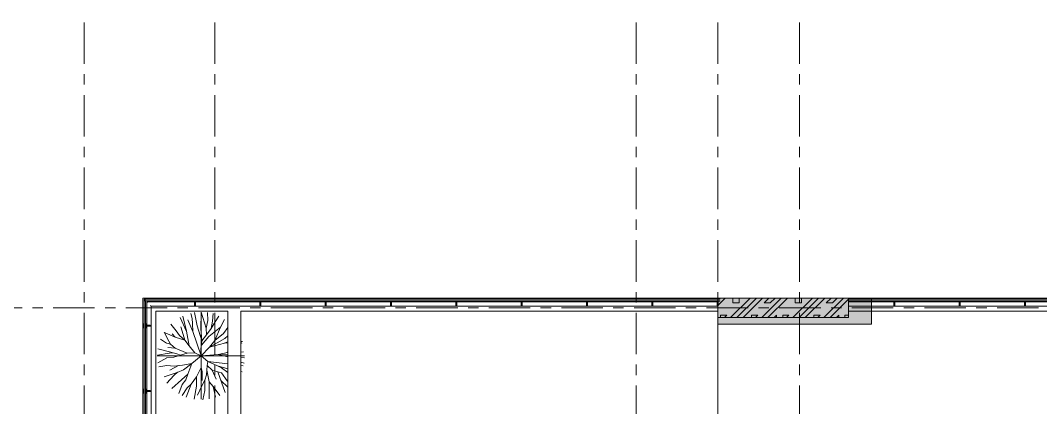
# Model space of a CAD drawing. Header units: millimetres. Extents: x -20144 to 117103, y -11426 to 48263.
# Drawn here: x 69525 to 85140, y 9922 to 15850 of the extents above; entities that cross this region are included whole.
import ezdxf

# ---------------------------------------------------------------- set-up
doc = ezdxf.new("R2010")
doc.units = ezdxf.units.MM
doc.linetypes.add('Grid Line', pattern=[22.225, 12.7, -3.175, 3.175, -3.175])
for name, color, linetype, lineweight in [('L-SITE', 91, 'Continuous', 5), ('NET CAT', 3, 'Continuous', 5), ('NET THAY 1', 41, 'Continuous', 5), ('NET THAY 2', 55, 'Continuous', 5), ('NET-THAY', 2, 'Continuous', 15), ('TRUC', 225, 'Continuous', 5)]:
    doc.layers.add(name, color=color, linetype=linetype, lineweight=lineweight)

# ---------------------------------------------------------------- blocks, each defined once
blk = doc.blocks.new('ALC1807-ASCENT PLAZA-KET CAU 1_rvt-1-MẶT BẰNG TẦNG 5 ĐẾN TẦNG 22')
at = {"layer": 'NET CAT'}
blk.add_hatch(color=7, dxfattribs=at).paths.add_polyline_path([(11551, 11200), (11551, 11600), (9201, 11600), (9201, 11200), (10751, 11200)], flags=0)
at = {"layer": 'NET CAT', "color": 90, "lineweight": 13}
for p, q in [((11551, 11600), (9201, 11600)), ((9201, 11600), (9201, 11200)), ((11551, 11200), (11551, 11600)), ((9201, 11200), (11551, 11200))]:
    blk.add_line(p, q, dxfattribs=at)
blk = doc.blocks.new('Railing - NBS_RailInfillPnl_Post-720245-MẶT BẰNG TẦNG 23')
at = {"layer": 'NET THAY 2'}
for p, q in [((-13, -5), (-13, 5)), ((13, 5), (-13, 5)), ((13, 5), (13, -5)), ((-13, -5), (13, -5))]:
    blk.add_line(p, q, dxfattribs=at)
blk = doc.blocks.new('Railing - NBS_RailInfillPnl_Post-721024-MẶT BẰNG TẦNG 23')
at = {"layer": 'NET THAY 2'}
for p, q in [((-13, -5), (-13, 5)), ((13, 5), (13, -5))]:
    blk.add_line(p, q, dxfattribs=at)
blk = doc.blocks.new('Railing - Railing-573255-MẶT BẰNG TẦNG 23')
at = {"layer": 'NET THAY 1'}
for p, q in [((401, 11600), (401, 0)), ((401, 11600), (9198, 11600)), ((9198, 11600), (9198, 11590)), ((461, 11540), (461, 11182)), ((461, 11540), (1192, 11540)), ((528, 127), (528, 11473)), ((528, 11473), (9198, 11473)), ((528, 11473), (528, 127)), ((528, 11473), (9198, 11473)), ((1205, 11540), (2192, 11540)), ((2205, 11540), (3192, 11540)), ((3205, 11540), (4192, 11540)), ((4205, 11540), (5192, 11540)), ((5205, 11540), (6192, 11540)), ((6205, 11540), (7192, 11540)), ((7205, 11540), (8192, 11540)), ((8205, 11540), (9192, 11540)), ((9198, 11504), (9198, 11494)), ((9198, 11482), (9198, 11473)), ((461, 11169), (461, 10182)), ((461, 10169), (461, 9182)), ((461, 9169), (461, 8182)), ((461, 8169), (461, 7182)), ((461, 7169), (461, 6182)), ((461, 6169), (461, 5182)), ((461, 5169), (461, 4182)), ((461, 4169), (461, 3182)), ((461, 3169), (461, 2182)), ((461, 2169), (461, 1182)), ((461, 1169), (461, 182)), ((461, 169), (461, 60)), ((1441, 60), (461, 60)), ((9198, 127), (528, 127)), ((9198, 127), (528, 127)), ((2441, 60), (1454, 60)), ((3441, 60), (2454, 60)), ((4441, 60), (3454, 60)), ((5441, 60), (4454, 60)), ((6441, 60), (5454, 60)), ((7441, 60), (6454, 60)), ((8441, 60), (7454, 60)), ((9198, 60), (8454, 60)), ((9198, 0), (401, 0))]:
    blk.add_line(p, q, dxfattribs=at)
for points, knots in [([(471, 11530), (470, 11531), (468, 11532), (467, 11534), (466, 11535), (465, 11535), (464, 11536), (464, 11537), (463, 11537), (462, 11538), (462, 11539), (461, 11539), (461, 11540), (461, 11540), (461, 11540)], [-1, -1, -1, -1, -0.833333, -0.75, -0.666667, -0.625, -0.583333, -0.5, -0.458333, -0.416667, -0.333333, -0.25, -0.166667, 0, 0, 0, 0]), ([(528, 11473), (528, 11473), (527, 11473), (527, 11474), (526, 11475), (525, 11475), (525, 11476), (524, 11477), (523, 11477), (522, 11478), (521, 11479), (520, 11480), (518, 11482), (517, 11484), (516, 11485)], [-1, -1, -1, -1, -0.833333, -0.75, -0.666667, -0.583333, -0.541667, -0.5, -0.416667, -0.375, -0.333333, -0.25, -0.166667, 0, 0, 0, 0]), ([(461, 60), (461, 60), (461, 60), (461, 61), (462, 61), (462, 62), (463, 62), (464, 63), (464, 64), (465, 65), (466, 66), (467, 66), (468, 68), (470, 69), (471, 70)], [0, 0, 0, 0, 0.166667, 0.25, 0.333333, 0.416667, 0.458333, 0.5, 0.583333, 0.666667, 0.708333, 0.75, 0.833333, 1, 1, 1, 1]), ([(516, 115), (517, 116), (518, 118), (520, 120), (521, 121), (522, 122), (523, 122), (524, 123), (525, 124), (525, 125), (526, 125), (527, 126), (527, 127), (528, 127), (528, 127)], [0, 0, 0, 0, 0.166667, 0.25, 0.333333, 0.375, 0.416667, 0.5, 0.541667, 0.583333, 0.666667, 0.75, 0.833333, 1, 1, 1, 1])]:
    blk.add_open_spline(points, degree=3, knots=knots, dxfattribs=at)
at = {"extrusion": (0, 0, -1), "zscale": -1}
for name, p, rotation in [('Railing - NBS_RailInfillPnl_Post-720245-MẶT BẰNG TẦNG 23', (-431, 11570), 90), ('Railing - NBS_RailInfillPnl_Post-721024-MẶT BẰNG TẦNG 23', (-2622, 11570), 90), ('Railing - NBS_RailInfillPnl_Post-721024-MẶT BẰNG TẦNG 23', (-4814, 11570), 90), ('Railing - NBS_RailInfillPnl_Post-721024-MẶT BẰNG TẦNG 23', (-7006, 11570), 90), ('Railing - NBS_RailInfillPnl_Post-721024-MẶT BẰNG TẦNG 23', (-2622, 30), 270), ('Railing - NBS_RailInfillPnl_Post-721024-MẶT BẰNG TẦNG 23', (-4814, 30), 270), ('Railing - NBS_RailInfillPnl_Post-721024-MẶT BẰNG TẦNG 23', (-7006, 30), 270)]:
    blk.add_blockref(name, p, dxfattribs=dict(at, rotation=rotation))
for name, p in [('Railing - NBS_RailInfillPnl_Post-721024-MẶT BẰNG TẦNG 23', (-431, 9647)), ('Railing - NBS_RailInfillPnl_Post-721024-MẶT BẰNG TẦNG 23', (-431, 7723)), ('Railing - NBS_RailInfillPnl_Post-721024-MẶT BẰNG TẦNG 23', (-431, 5800)), ('Railing - NBS_RailInfillPnl_Post-721024-MẶT BẰNG TẦNG 23', (-431, 3877)), ('Railing - NBS_RailInfillPnl_Post-721024-MẶT BẰNG TẦNG 23', (-431, 1953)), ('Railing - NBS_RailInfillPnl_Post-720245-MẶT BẰNG TẦNG 23', (-431, 30))]:
    blk.add_blockref(name, p, dxfattribs=at)
blk = doc.blocks.new('Top Rail Type - Top Rail_Internal_-573260-MẶT BẰNG TẦNG 23')
at = {"layer": 'NET THAY 1'}
for p, q in [((420, 11581), (420, 11204)), ((426, 11581), (420, 11581)), ((1169, 11581), (436, 11581)), ((441, 11201), (441, 11559)), ((441, 11559), (1172, 11559)), ((1224, 11559), (2172, 11559)), ((2169, 11581), (1227, 11581)), ((2224, 11559), (3172, 11559)), ((3169, 11581), (2227, 11581)), ((3224, 11559), (4172, 11559)), ((4169, 11581), (3227, 11581)), ((4224, 11559), (5172, 11559)), ((5169, 11581), (4227, 11581)), ((5224, 11559), (6172, 11559)), ((6169, 11581), (5227, 11581)), ((6224, 11559), (7172, 11559)), ((7169, 11581), (6227, 11581)), ((7224, 11559), (8172, 11559)), ((8169, 11581), (7227, 11581)), ((8224, 11559), (9172, 11559)), ((9169, 11581), (8227, 11581)), ((9198, 11559), (9198, 11581)), ((420, 11146), (420, 10204)), ((441, 10201), (441, 11149)), ((441, 9201), (441, 10149)), ((420, 10146), (420, 9204)), ((420, 9146), (420, 8204)), ((441, 8201), (441, 9149)), ((420, 8146), (420, 7204)), ((441, 7201), (441, 8149)), ((420, 7146), (420, 6204)), ((441, 6201), (441, 7149)), ((420, 6146), (420, 5204)), ((441, 5201), (441, 6149)), ((420, 5146), (420, 4204)), ((441, 4201), (441, 5149)), ((420, 4146), (420, 3204)), ((441, 3201), (441, 4149)), ((420, 3146), (420, 2204)), ((441, 2201), (441, 3149)), ((420, 2146), (420, 1204)), ((441, 1201), (441, 2149)), ((420, 1146), (420, 204)), ((441, 201), (441, 1149)), ((420, 146), (420, 35)), ((420, 25), (420, 19)), ((420, 19), (1419, 19)), ((441, 41), (441, 149)), ((1422, 41), (441, 41)), ((2422, 41), (1474, 41)), ((1477, 19), (2419, 19)), ((3422, 41), (2474, 41)), ((2477, 19), (3419, 19)), ((4422, 41), (3474, 41)), ((3477, 19), (4419, 19)), ((5422, 41), (4474, 41)), ((4477, 19), (5419, 19)), ((6422, 41), (5474, 41)), ((5477, 19), (6419, 19)), ((7422, 41), (6474, 41)), ((6477, 19), (7419, 19)), ((8422, 41), (7474, 41)), ((7477, 19), (8419, 19)), ((9198, 41), (8474, 41)), ((8477, 19), (9198, 19)), ((9198, 19), (9198, 41))]:
    blk.add_line(p, q, dxfattribs=at)
blk = doc.blocks.new('ALB-RAILING 32 - ALB-BALUSTER-V88-MẶT BẰNG TẦNG 23')
at = {"layer": 'NET THAY 1'}
for p, q in [((-30, 101), (-30, 92)), ((-30, 101), (30, 101)), ((-29, 101), (-30, 101)), ((-30, 92), (-29, 92)), ((30, 92), (-30, 92)), ((-30, 70), (-30, 63)), ((-30, 70), (30, 70)), ((-29, 70), (-30, 70)), ((-30, 63), (-26, 63)), ((30, 63), (-30, 63)), ((-7, 63), (-7, 15)), ((7, 15), (7, 63)), ((30, 101), (29, 101)), ((29, 92), (30, 92)), ((30, 70), (29, 70)), ((29, 63), (30, 63)), ((30, 92), (30, 101)), ((30, 63), (30, 70))]:
    blk.add_line(p, q, dxfattribs=at)
at = {"layer": 'NET THAY 1', "flags": 128}
for points in [[(-7, 1), (-7, 2), (-7, 2), (-7, 2), (-7, 3), (-7, 3), (-7, 3), (-7, 4), (-7, 4), (-7, 5), (-7, 5), (-7, 5), (-7, 6), (-7, 6), (-7, 7), (-7, 7), (-7, 8), (-7, 8), (-7, 9), (-7, 10), (-7, 10), (-7, 11), (-7, 11), (-7, 12), (-7, 12), (-7, 13), (-7, 14), (-7, 14), (-7, 15), (-7, 15)], [(7, 15), (7, 14), (7, 14), (7, 13), (7, 13), (7, 12), (7, 11), (7, 11), (7, 10), (7, 10), (7, 9), (7, 9), (7, 8), (7, 8), (7, 7), (7, 7), (7, 6), (7, 6), (7, 5), (7, 5), (7, 4), (7, 4), (7, 3), (7, 3), (7, 3)], [(7, 0), (7, 0), (7, -1), (7, -1), (7, -1), (7, -1), (7, -2)], [(-3, -6), (-3, -6), (-3, -6), (-4, -6), (-4, -6), (-4, -6), (-4, -5), (-5, -5), (-5, -5), (-5, -5), (-5, -5), (-5, -4), (-6, -4), (-6, -4), (-6, -4), (-6, -4), (-6, -3), (-6, -3), (-6, -3), (-7, -3), (-7, -2), (-7, -2), (-7, -2), (-7, -1), (-7, -1)], [(0, -7), (0, -7), (-1, -7), (-1, -7), (-1, -7), (-1, -7), (-2, -7)], [(7, -2), (6, -3), (6, -3), (6, -3), (6, -3), (6, -4), (6, -4), (6, -4), (5, -4), (5, -5), (5, -5), (5, -5), (5, -5), (4, -5), (4, -6), (4, -6), (4, -6), (4, -6), (3, -6), (3, -6), (3, -6), (3, -7), (2, -7), (2, -7), (2, -7), (1, -7), (1, -7), (1, -7), (1, -7), (0, -7), (0, -7), (0, -7)]]:
    blk.add_lwpolyline(points, dxfattribs=at)
at = {"layer": 'NET THAY 1'}
for start, end in [(90, 270), (270, 90)]:
    blk.add_arc((0, 0), 7, start, end, dxfattribs=at)
blk = doc.blocks.new('ALB-RAILING 32 - ALB-BALUSTER-V86-MẶT BẰNG TẦNG 23')
at = {"layer": 'NET THAY 1'}
for p, q in [((-30, 101), (-30, 92)), ((-30, 101), (30, 101)), ((-29, 101), (-30, 101)), ((-30, 92), (-29, 92)), ((30, 92), (-30, 92)), ((-30, 70), (-30, 63)), ((-30, 70), (30, 70)), ((-29, 70), (-30, 70)), ((-30, 63), (-26, 63)), ((30, 63), (-30, 63)), ((-7, 63), (-7, 15)), ((7, 15), (7, 63)), ((26, 63), (30, 63)), ((30, 101), (29, 101)), ((29, 92), (30, 92)), ((30, 70), (29, 70)), ((30, 92), (30, 101)), ((30, 63), (30, 70))]:
    blk.add_line(p, q, dxfattribs=at)
at = {"layer": 'NET THAY 1', "flags": 128}
for points in [[(-7, 1), (-7, 2), (-7, 2), (-7, 2), (-7, 3), (-7, 3), (-7, 3), (-7, 4), (-7, 4), (-7, 5), (-7, 5), (-7, 5), (-7, 6), (-7, 6), (-7, 7), (-7, 7), (-7, 8), (-7, 8), (-7, 9), (-7, 10), (-7, 10), (-7, 11), (-7, 11), (-7, 12), (-7, 12), (-7, 13), (-7, 14), (-7, 14), (-7, 15), (-7, 15)], [(7, 15), (7, 14), (7, 14), (7, 13), (7, 13), (7, 12), (7, 11), (7, 11), (7, 10), (7, 10), (7, 9), (7, 9), (7, 8), (7, 8), (7, 7), (7, 7), (7, 6), (7, 6), (7, 5), (7, 5), (7, 4), (7, 4), (7, 3), (7, 3), (7, 3)], [(7, 0), (7, 0), (7, -1), (7, -1), (7, -1), (7, -1), (7, -2)], [(-3, -6), (-3, -6), (-3, -6), (-4, -6), (-4, -6), (-4, -6), (-4, -5), (-5, -5), (-5, -5), (-5, -5), (-5, -5), (-5, -4), (-6, -4), (-6, -4), (-6, -4), (-6, -4), (-6, -3), (-6, -3), (-6, -3), (-7, -3), (-7, -2), (-7, -2), (-7, -2), (-7, -1), (-7, -1)], [(0, -7), (0, -7), (-1, -7), (-1, -7), (-1, -7), (-1, -7), (-2, -7)], [(7, -2), (6, -3), (6, -3), (6, -3), (6, -3), (6, -4), (6, -4), (6, -4), (5, -4), (5, -5), (5, -5), (5, -5), (5, -5), (4, -5), (4, -6), (4, -6), (4, -6), (4, -6), (3, -6), (3, -6), (3, -6), (3, -7), (2, -7), (2, -7), (2, -7), (1, -7), (1, -7), (1, -7), (1, -7), (0, -7), (0, -7), (0, -7)]]:
    blk.add_lwpolyline(points, dxfattribs=at)
at = {"layer": 'NET THAY 1'}
for start, end in [(90, 270), (270, 90)]:
    blk.add_arc((0, 0), 7, start, end, dxfattribs=at)
blk = doc.blocks.new('Railing - Railing-575628-MẶT BẰNG TẦNG 23')
at = {"layer": 'NET THAY 1'}
for p, q in [((18900, 11600), (11201, 11600)), ((18900, 11600), (18900, 11590)), ((11894, 11540), (11201, 11540)), ((11201, 11473), (18900, 11473)), ((18900, 11473), (11201, 11473)), ((12894, 11540), (11907, 11540)), ((13894, 11540), (12907, 11540)), ((14894, 11540), (13907, 11540)), ((15894, 11540), (14907, 11540)), ((16894, 11540), (15907, 11540)), ((17894, 11540), (16907, 11540)), ((18894, 11540), (17907, 11540)), ((18900, 11504), (18900, 11494)), ((18900, 11482), (18900, 11473))]:
    blk.add_line(p, q, dxfattribs=at)
at = {"extrusion": (0, 0, -1), "zscale": -1, "rotation": 90.00000000000236}
for p in [(-13125, 11570), (-15050, 11570), (-16975, 11570)]:
    blk.add_blockref('Railing - NBS_RailInfillPnl_Post-721024-MẶT BẰNG TẦNG 23', p, dxfattribs=at)
blk = doc.blocks.new('Top Rail Type - Top Rail_Internal_-575632-MẶT BẰNG TẦNG 23')
at = {"layer": 'NET THAY 1'}
for p, q in [((11871, 11581), (11200, 11581)), ((11200, 11581), (11200, 11559)), ((11200, 11559), (11874, 11559)), ((11926, 11559), (12874, 11559)), ((12871, 11581), (11929, 11581)), ((12926, 11559), (13874, 11559)), ((13871, 11581), (12929, 11581)), ((13926, 11559), (14874, 11559)), ((14871, 11581), (13929, 11581)), ((14926, 11559), (15874, 11559)), ((15871, 11581), (14929, 11581)), ((15926, 11559), (16874, 11559)), ((16871, 11581), (15929, 11581)), ((16926, 11559), (17874, 11559)), ((17871, 11581), (16929, 11581)), ((17926, 11559), (18874, 11559)), ((18871, 11581), (17929, 11581)), ((18900, 11559), (18900, 11581))]:
    blk.add_line(p, q, dxfattribs=at)
blk = doc.blocks.new('CAY XANH 1 - new block_dwg_110_植栽_中_高木 - 落葉1_φ4000_H5500-1445069-IDEA-4th Storey - Detail-V186-MẶT BẰNG TẦNG 23')
at = {"layer": 'L-SITE'}
for p, q in [((-667, 1111), (-958, 1760)), ((879, 1317), (625, 696)), ((-1850, 759), (-1578, 578)), ((-1570, 578), (-1398, 529)), ((1219, 646), (1057, 580)), ((1815, 654), (1887, 662)), ((1855, 599), (1815, 573)), ((-2000, 33), (-1462, 119)), ((-1453, 121), (-1278, 144)), ((1219, 179), (1188, 159)), ((1939, 182), (1815, 178)), ((-1975, -315), (-1571, -88)), ((-1423, -653), (-1041, -445)), ((1219, -368), (303, -262)), ((1984, -88), (1815, -76)), ((1815, -280), (1971, -338)), ((1923, -449), (1815, -437)), ((1097, -1672), (762, -724)), ((1865, -721), (1815, -712)), ((-1024, -1718), (-864, -1308)), ((1219, -1427), (902, -1122)), ((855, -1808), (552, -1405))]:
    blk.add_line(p, q, dxfattribs=at)
at = {"layer": 'L-SITE', "flags": 128}
for points in [[(-472, 1941), (-408, 1715), (-389, 1474), (-379, 1110)], [(-306, 1976), (-181, 1368), (30, 691), (242, 956)], [(-5, 2000), (224, 1272), (298, 1613), (285, 1980)], [(541, 1934), (518, 1586), (459, 1252), (641, 1557), (813, 1820)], [(-838, 1808), (-670, 1129), (-546, 458), (-743, 713), (-989, 932), (-1147, 1149), (-1389, 1451)], [(-615, 1645), (-379, 1110), (0, 0), (-295, 133)], [(1219, 163), (1206, 162), (773, 64), (0, 0), (-10, 303), (30, 691), (-10, 1257), (-10, 1592)], [(10, 497), (348, 890), (879, 1317), (1065, 1665)], [(-1522, 376), (-1182, 348), (-1399, 530), (-1482, 672), (-1685, 1077)], [(-1640, 1059), (-1182, 862), (-1319, 1008)], [(-934, 1324), (-819, 978), (-743, 713), (-1182, 862)], [(1219, 1291), (1021, 1024), (625, 696), (384, 396), (0, 0), (305, -251), (268, -432)], [(459, 1252), (242, 956), (224, 1272)], [(1219, 910), (1074, 790), (384, 396), (1064, 582), (1219, 595)], [(-1974, 319), (-1451, 187), (-1104, 101), (-945, 37)], [(-1683, -957), (-1092, -755), (-807, -637), (-423, -352), (0, 0), (-5, -527)], [(-1182, 348), (-645, 125), (-1245, -52), (-1564, -80)], [(-546, 458), (-295, 133), (-645, 125)], [(1219, 72), (773, 64), (1219, -44)], [(-1938, -494), (-1560, -440), (-1235, -475), (-846, -416), (-423, -352), (-610, -834), (-905, -1095), (-1342, -1483)], [(508, -651), (268, -432), (248, -870), (165, -1101)], [(1219, -584), (743, -453), (305, -251)], [(1219, -765), (935, -541), (743, -453)], [(-1567, -1243), (-1244, -895), (-1077, -745)], [(-867, -1310), (-703, -1095), (-608, -832)], [(-217, -960), (-5, -527), (44, -720), (39, -1126)], [(258, -651), (365, -1191), (365, -1967)], [(1219, -1163), (1191, -1135), (931, -773), (508, -651), (685, -1070)], [(-682, -1880), (-458, -1297), (-645, -1459), (-866, -1803)], [(-321, -1974), (-207, -1385), (-217, -960), (-458, -1297)], [(76, -1999), (175, -1573), (165, -1101), (52, -1342), (-170, -1795)], [(659, -1888), (552, -1405), (365, -1191)]]:
    blk.add_lwpolyline(points, dxfattribs=at)
blk = doc.blocks.new('CAY XANH 1 - new block_dwg-V187-MẶT BẰNG TẦNG 23')
at = {"xscale": 0.5, "yscale": 0.5, "zscale": 0.5}
blk.add_blockref('CAY XANH 1 - new block_dwg_110_植栽_中_高木 - 落葉1_φ4000_H5500-1445069-IDEA-4th Storey - Detail-V186-MẶT BẰNG TẦNG 23', (-494874, 495980), dxfattribs=at)
blk = doc.blocks.new('CAY XANH 1 - CAY XANH_dwg-714093-MẶT BẰNG TẦNG 23')
at = {"layer": 'L-SITE'}
for p, q in [((28746.5, 0), (28733, 0)), ((28788.3, 0), (28770.7, 0)), ((28931.4, 0), (28921.9, 0)), ((29155.3, 0), (29164.1, 0))]:
    blk.add_line(p, q, dxfattribs=at)
at = {"layer": 'L-SITE', "flags": 128}
for points in [[(28694.1, 0), (28684.6, 0), (28661.3, 0), (28659.4, 0), (28644, 0), (28634.5, 0), (28611.2, 0), (28603.7, 0), (28594.2, 0), (28603.7, 0), (28609.6, 0), (28592.2, 0), (28570.9, 0), (28578.4, 0), (28603.7, 0), (28662, 0), (28642.6, 0), (28600.1, 0), (28579.1, 0), (28609.9, 0), (28604, 0), (28575.2, 0), (28563.7, 0), (28584.7, 0), (28609.9, 0), (28613.8, 0), (28600.1, 0), (28611.8, 0), (28638.7, 0), (28677.6, 0), (28708.4, 0), (28713.9, 0), (28725.7, 0), (28715.9, 0), (28712.3, 0), (28702.5, 0), (28691, 0), (28706.4, 0), (28731.3, 0), (28735.2, 0), (28750.6, 0), (28756.5, 0), (28781.4, 0), (28806.3, 0), (28821.7, 0), (28833.5, 0), (28837.1, 0), (28862.3, 0), (28883.3, 0), (28898.7, 0), (28916, 0), (28931.4, 0)], [(28647.5, 0), (28660.7, 0), (28678.3, 0), (28673.9, 0), (28669.5, 0), (28647.5, 0)], [(29039.2, 0), (29014.3, 0), (28989.4, 0), (28974, 0), (28975.7, 0), (28958.6, 0), (28943.2, 0), (28925.9, 0), (28918, 0), (28931.4, 0), (28920, 0), (28895.1, 0), (28877.7, 0), (28821.5, 0), (28814, 0), (28794.6, 0), (28769.7, 0), (28707.5, 0), (28715.4, 0), (28722.9, 0), (28717.3, 0), (28707.5, 0), (28702, 0), (28694.1, 0)], [(28752.4, 0), (28737, 0), (28715.7, 0)], [(28715.7, 0), (28725.2, 0), (28721.6, 0), (28735, 0), (28740.6, 0), (28746.5, 0), (28765.8, 0), (28752.4, 0)], [(28733, 0), (28738.9, 0), (28756, 0), (28765.8, 0), (28771.4, 0), (28775.3, 0), (28781.2, 0), (28788.7, 0), (28792.7, 0), (28732.7, 0)], [(28732.7, 0), (28740.3, 0), (28815.9, 0), (28825.4, 0), (28881.6, 0), (28895.1, 0), (28898.7, 0), (28889.2, 0), (28895.1, 0), (28904.6, 0), (28921.9, 0), (28927.8, 0)], [(28763.8, 0), (28748.4, 0), (28746.5, 0)], [(28785.1, 0), (28788.7, 0), (28790.7, 0), (28785.1, 0), (28763.8, 0)], [(28770.7, 0), (28768.5, 0), (28779.5, 0), (28788.3, 0)], [(28817.6, 0), (28796.6, 0), (28785.1, 0)], [(28921.9, 0), (28908.5, 0), (28910.5, 0), (28893.1, 0), (28898.7, 0), (28893.1, 0), (28867.9, 0), (28812, 0)], [(28812, 0), (28823.5, 0), (28817.6, 0)], [(28927.8, 0), (28939.3, 0), (28941.3, 0), (28946.8, 0), (28956.7, 0), (28933.4, 0), (28921.9, 0), (28931.4, 0), (28946.8, 0), (28962.2, 0), (28970.1, 0), (28981.6, 0), (28995, 0)], [(29091.3, 0), (29110.6, 0), (29116.2, 0), (29106.7, 0), (29089.3, 0), (29081.8, 0), (29072, 0), (29058.5, 0), (29037.2, 0), (29033.6, 0), (29018.2, 0), (29008.4, 0), (29002.8, 0), (28997, 0), (28983.5, 0), (28966.2, 0), (28958.6, 0), (28956.7, 0), (28939.3, 0), (28921.9, 0)], [(28921.9, 0), (28931.4, 0), (28933.4, 0), (28943.2, 0), (28956.7, 0), (28954.7, 0), (28958.6, 0), (28975.7, 0), (28981.6, 0), (28987.5, 0), (29004.8, 0), (29037.2, 0), (29047.1, 0), (29053, 0), (29041.2, 0), (29043.1, 0), (29051, 0), (29068.4, 0)], [(28995, 0), (29010.4, 0), (29025.8, 0), (29020.2, 0), (29006.5, 0)], [(29006.5, 0), (29025.8, 0), (29029.7, 0), (29018.2, 0), (29025.8, 0), (29045.1, 0), (29053, 0), (29062.5, 0), (29070, 0), (29083.8, 0), (29108.7, 0), (29114.5, 0)], [(29312.7, 0), (29293.4, 0), (29302.9, 0), (29316.3, 0), (29320.3, 0), (29302.9, 0), (29285.5, 0), (29262.6, 0), (29270.1, 0), (29304.9, 0), (29312.7, 0), (29304.9, 0), (29297.3, 0), (29281.9, 0), (29327.3, 0), (29348.6, 0), (29330.1, 0), (29343.5, 0), (29390.9, 0), (29381.4, 0), (29362, 0), (29366, 0), (29373.5, 0), (29352.5, 0), (29344.7, 0), (29331.2, 0), (29311.9, 0), (29298.5, 0), (29229.9, 0), (29212.5, 0), (29205, 0), (29176.1, 0), (29168.3, 0), (29150.9, 0), (29145.3, 0), (29160.7, 0), (29174.2, 0), (29170.2, 0), (29152.9, 0), (29145.3, 0), (29102.8, 0), (29106.7, 0), (29070, 0), (29043.1, 0), (29037.2, 0)], [(29037.2, 0), (29058.5, 0), (29072, 0), (29087.4, 0), (29099.2, 0), (29089.3, 0), (29075.9, 0), (29068.4, 0), (29104.7, 0), (29116.2, 0)], [(29116.2, 0), (29091.3, 0), (29083.8, 0), (29070, 0), (29049, 0), (29039.2, 0)], [(29068.4, 0), (29056.6, 0), (29060.5, 0), (29112.3, 0), (29147, 0), (29158.4, 0), (29135.5, 0), (29131.6, 0), (29147, 0), (29162.4, 0), (29169.9, 0), (29187.3, 0), (29195.1, 0), (29222, 0), (29233.5, 0), (29256.7, 0), (29210.9, 0), (29220.4, 0), (29208.6, 0), (29224, 0), (29237.7, 0), (29247.2, 0), (29260.6, 0), (29268.5, 0), (29283.9, 0), (29299.3, 0), (29312.7, 0)], [(29114.5, 0), (29100.8, 0), (29091.3, 0)], [(29160.7, 0), (29147, 0), (29133.5, 0), (29139.4, 0), (29162.4, 0), (29170.2, 0), (29154.8, 0)], [(29164.1, 0), (29172.9, 0), (29179.5, 0), (29192.7, 0), (29186.1, 0), (29150.9, 0), (29144.3, 0), (29137.8, 0), (29144.3, 0), (29155.3, 0)], [(29154.8, 0), (29162.4, 0), (29181.7, 0), (29191.5, 0), (29185.6, 0), (29212.5, 0), (29224, 0), (29205, 0), (29199.1, 0), (29177.8, 0), (29179.7, 0)], [(29179.7, 0), (29174.2, 0), (29160.7, 0)], [(29221.3, 0), (29199.3, 0), (29186.1, 0), (29199.3, 0)], [(29199.3, 0), (29210.3, 0), (29230.1, 0), (29241.1, 0), (29283.4, 0), (29301, 0), (29296.6, 0), (29238.9, 0), (29241.1, 0), (29225.7, 0), (29221.3, 0)]]:
    blk.add_lwpolyline(points, dxfattribs=at)
for points in [[(28645.7, 0), (28641.3, 0), (28706.9, 0), (28676.5, 0), (28672.1, 0), (28685.3, 0), (28676.5, 0)], [(28690.8, 0), (28669.5, 0), (28662, 0), (28675.4, 0), (28681, 0), (28698.3, 0), (28700.3, 0)], [(28737.7, 0), (28750.9, 0), (28759.7, 0), (28755.3, 0), (28737.7, 0), (28711.3, 0), (28700.3, 0), (28698.1, 0), (28715.7, 0), (28717.9, 0), (28722.3, 0), (28739.9, 0)], [(28785.9, 0), (28783.7, 0), (28768.3, 0), (28757.3, 0), (28752.9, 0), (28748.5, 0), (28768.3, 0), (28777.1, 0)], [(28904.6, 0), (28915.6, 0), (28871.6, 0), (28805.9, 0), (28810.3, 0), (28803.7, 0), (28873.8, 0), (28882.6, 0)], [(28871.6, 0), (28858.4, 0), (28851.8, 0), (28862.8, 0)], [(28898, 0), (28909, 0), (28928.8, 0), (28931, 0), (28935.4, 0), (28942, 0), (28931, 0), (28909, 0), (28880.4, 0)], [(28926.6, 0), (28942, 0), (28957.4, 0), (28950.8, 0), (28975, 0), (28957.4, 0), (28948.6, 0), (28915.6, 0)], [(28970.6, 0), (28975, 0), (28957.4, 0), (28942, 0), (28955.2, 0), (28950.8, 0)], [(29036.6, 0), (29043.2, 0), (29045.4, 0), (29025.6, 0), (29023.4, 0)], [(29118, 0), (29115.8, 0), (29135.6, 0), (29140, 0), (29129, 0)], [(29157.5, 0), (29161.9, 0), (29190.5, 0), (29194.9, 0), (29192.7, 0), (29205.9, 0), (29225.7, 0), (29219.1, 0), (29205.9, 0), (29203.7, 0), (29192.7, 0), (29164.1, 0)], [(29287, 0), (29239.4, 0), (29231.8, 0), (29294.6, 0), (29300.5, 0), (29319.8, 0), (29304.4, 0)]]:
    blk.add_lwpolyline(points, close=True, dxfattribs=at)
blk = doc.blocks.new('CAY XANH 1 - CAY XANH_dwg-714092-MẶT BẰNG TẦNG 23')
at = {"layer": 'L-SITE'}
for p, q in [((0, -28746.5), (0, -28733)), ((0, -28788.3), (0, -28770.7)), ((0, -28931.4), (0, -28921.9)), ((0, -29155.3), (0, -29164.1))]:
    blk.add_line(p, q, dxfattribs=at)
at = {"layer": 'L-SITE', "flags": 128}
for points in [[(0, -28694.1), (0, -28684.6), (0, -28661.3), (0, -28659.4), (0, -28644), (0, -28634.5), (0, -28611.2), (0, -28603.7), (0, -28594.2), (0, -28603.7), (0, -28609.6), (0, -28592.2), (0, -28570.9), (0, -28578.4), (0, -28603.7), (0, -28662), (0, -28642.6), (0, -28600.1), (0, -28579.1), (0, -28609.9), (0, -28604), (0, -28575.2), (0, -28563.7), (0, -28584.7), (0, -28609.9), (0, -28613.8), (0, -28600.1), (0, -28611.8), (0, -28638.7), (0, -28677.6), (0, -28708.4), (0, -28713.9), (0, -28725.7), (0, -28715.9), (0, -28712.3), (0, -28702.5), (0, -28691), (0, -28706.4), (0, -28731.3), (0, -28735.2), (0, -28750.6), (0, -28756.5), (0, -28781.4), (0, -28806.3), (0, -28821.7), (0, -28833.5), (0, -28837.1), (0, -28862.3), (0, -28883.3), (0, -28898.7), (0, -28916), (0, -28931.4)], [(0, -28647.5), (0, -28660.7), (0, -28678.3), (0, -28673.9), (0, -28669.5), (0, -28647.5)], [(0, -29039.2), (0, -29014.3), (0, -28989.4), (0, -28974), (0, -28975.7), (0, -28958.6), (0, -28943.2), (0, -28925.9), (0, -28918), (0, -28931.4), (0, -28920), (0, -28895.1), (0, -28877.7), (0, -28821.5), (0, -28814), (0, -28794.6), (0, -28769.7), (0, -28707.5), (0, -28715.4), (0, -28722.9), (0, -28717.3), (0, -28707.5), (0, -28702), (0, -28694.1)], [(0, -28752.4), (0, -28737), (0, -28715.7)], [(0, -28715.7), (0, -28725.2), (0, -28721.6), (0, -28735), (0, -28740.6), (0, -28746.5), (0, -28765.8), (0, -28752.4)], [(0, -28733), (0, -28738.9), (0, -28756), (0, -28765.8), (0, -28771.4), (0, -28775.3), (0, -28781.2), (0, -28788.7), (0, -28792.7), (0, -28732.7)], [(0, -28732.7), (0, -28740.3), (0, -28815.9), (0, -28825.4), (0, -28881.6), (0, -28895.1), (0, -28898.7), (0, -28889.2), (0, -28895.1), (0, -28904.6), (0, -28921.9), (0, -28927.8)], [(0, -28763.8), (0, -28748.4), (0, -28746.5)], [(0, -28785.1), (0, -28788.7), (0, -28790.7), (0, -28785.1), (0, -28763.8)], [(0, -28770.7), (0, -28768.5), (0, -28779.5), (0, -28788.3)], [(0, -28817.6), (0, -28796.6), (0, -28785.1)], [(0, -28921.9), (0, -28908.5), (0, -28910.5), (0, -28893.1), (0, -28898.7), (0, -28893.1), (0, -28867.9), (0, -28812)], [(0, -28812), (0, -28823.5), (0, -28817.6)], [(0, -28927.8), (0, -28939.3), (0, -28941.3), (0, -28946.8), (0, -28956.7), (0, -28933.4), (0, -28921.9), (0, -28931.4), (0, -28946.8), (0, -28962.2), (0, -28970.1), (0, -28981.6), (0, -28995)], [(0, -29091.3), (0, -29110.6), (0, -29116.2), (0, -29106.7), (0, -29089.3), (0, -29081.8), (0, -29072), (0, -29058.5), (0, -29037.2), (0, -29033.6), (0, -29018.2), (0, -29008.4), (0, -29002.8), (0, -28997), (0, -28983.5), (0, -28966.2), (0, -28958.6), (0, -28956.7), (0, -28939.3), (0, -28921.9)], [(0, -28921.9), (0, -28931.4), (0, -28933.4), (0, -28943.2), (0, -28956.7), (0, -28954.7), (0, -28958.6), (0, -28975.7), (0, -28981.6), (0, -28987.5), (0, -29004.8), (0, -29037.2), (0, -29047.1), (0, -29053), (0, -29041.2), (0, -29043.1), (0, -29051), (0, -29068.4)], [(0, -28995), (0, -29010.4), (0, -29025.8), (0, -29020.2), (0, -29006.5)], [(0, -29006.5), (0, -29025.8), (0, -29029.7), (0, -29018.2), (0, -29025.8), (0, -29045.1), (0, -29053), (0, -29062.5), (0, -29070), (0, -29083.8), (0, -29108.7), (0, -29114.5)], [(0, -29312.7), (0, -29293.4), (0, -29302.9), (0, -29316.3), (0, -29320.3), (0, -29302.9), (0, -29285.5), (0, -29262.6), (0, -29270.1), (0, -29304.9), (0, -29312.7), (0, -29304.9), (0, -29297.3), (0, -29281.9), (0, -29327.3), (0, -29348.6), (0, -29330.1), (0, -29343.5), (0, -29390.9), (0, -29381.4), (0, -29362), (0, -29366), (0, -29373.5), (0, -29352.5), (0, -29344.7), (0, -29331.2), (0, -29311.9), (0, -29298.5), (0, -29229.9), (0, -29212.5), (0, -29205), (0, -29176.1), (0, -29168.3), (0, -29150.9), (0, -29145.3), (0, -29160.7), (0, -29174.2), (0, -29170.2), (0, -29152.9), (0, -29145.3), (0, -29102.8), (0, -29106.7), (0, -29070), (0, -29043.1), (0, -29037.2)], [(0, -29037.2), (0, -29058.5), (0, -29072), (0, -29087.4), (0, -29099.2), (0, -29089.3), (0, -29075.9), (0, -29068.4), (0, -29104.7), (0, -29116.2)], [(0, -29116.2), (0, -29091.3), (0, -29083.8), (0, -29070), (0, -29049), (0, -29039.2)], [(0, -29068.4), (0, -29056.6), (0, -29060.5), (0, -29112.3), (0, -29147), (0, -29158.4), (0, -29135.5), (0, -29131.6), (0, -29147), (0, -29162.4), (0, -29169.9), (0, -29187.3), (0, -29195.1), (0, -29222), (0, -29233.5), (0, -29256.7), (0, -29210.9), (0, -29220.4), (0, -29208.6), (0, -29224), (0, -29237.7), (0, -29247.2), (0, -29260.6), (0, -29268.5), (0, -29283.9), (0, -29299.3), (0, -29312.7)], [(0, -29114.5), (0, -29100.8), (0, -29091.3)], [(0, -29160.7), (0, -29147), (0, -29133.5), (0, -29139.4), (0, -29162.4), (0, -29170.2), (0, -29154.8)], [(0, -29164.1), (0, -29172.9), (0, -29179.5), (0, -29192.7), (0, -29186.1), (0, -29150.9), (0, -29144.3), (0, -29137.8), (0, -29144.3), (0, -29155.3)], [(0, -29154.8), (0, -29162.4), (0, -29181.7), (0, -29191.5), (0, -29185.6), (0, -29212.5), (0, -29224), (0, -29205), (0, -29199.1), (0, -29177.8), (0, -29179.7)], [(0, -29179.7), (0, -29174.2), (0, -29160.7)], [(0, -29221.3), (0, -29199.3), (0, -29186.1), (0, -29199.3)], [(0, -29199.3), (0, -29210.3), (0, -29230.1), (0, -29241.1), (0, -29283.4), (0, -29301), (0, -29296.6), (0, -29238.9), (0, -29241.1), (0, -29225.7), (0, -29221.3)]]:
    blk.add_lwpolyline(points, dxfattribs=at)
for points in [[(0, -28645.7), (0, -28641.3), (0, -28706.9), (0, -28676.5), (0, -28672.1), (0, -28685.3), (0, -28676.5)], [(0, -28690.8), (0, -28669.5), (0, -28662), (0, -28675.4), (0, -28681), (0, -28698.3), (0, -28700.3)], [(0, -28737.7), (0, -28750.9), (0, -28759.7), (0, -28755.3), (0, -28737.7), (0, -28711.3), (0, -28700.3), (0, -28698.1), (0, -28715.7), (0, -28717.9), (0, -28722.3), (0, -28739.9)], [(0, -28785.9), (0, -28783.7), (0, -28768.3), (0, -28757.3), (0, -28752.9), (0, -28748.5), (0, -28768.3), (0, -28777.1)], [(0, -28904.6), (0, -28915.6), (0, -28871.6), (0, -28805.9), (0, -28810.3), (0, -28803.7), (0, -28873.8), (0, -28882.6)], [(0, -28871.6), (0, -28858.4), (0, -28851.8), (0, -28862.8)], [(0, -28898), (0, -28909), (0, -28928.8), (0, -28931), (0, -28935.4), (0, -28942), (0, -28931), (0, -28909), (0, -28880.4)], [(0, -28926.6), (0, -28942), (0, -28957.4), (0, -28950.8), (0, -28975), (0, -28957.4), (0, -28948.6), (0, -28915.6)], [(0, -28970.6), (0, -28975), (0, -28957.4), (0, -28942), (0, -28955.2), (0, -28950.8)], [(0, -29036.6), (0, -29043.2), (0, -29045.4), (0, -29025.6), (0, -29023.4)], [(0, -29118), (0, -29115.8), (0, -29135.6), (0, -29140), (0, -29129)], [(0, -29157.5), (0, -29161.9), (0, -29190.5), (0, -29194.9), (0, -29192.7), (0, -29205.9), (0, -29225.7), (0, -29219.1), (0, -29205.9), (0, -29203.7), (0, -29192.7), (0, -29164.1)], [(0, -29287), (0, -29239.4), (0, -29231.8), (0, -29294.6), (0, -29300.5), (0, -29319.8), (0, -29304.4)]]:
    blk.add_lwpolyline(points, close=True, dxfattribs=at)
blk = doc.blocks.new('CAY XANH 1 - CAY XANH 1-V188-MẶT BẰNG TẦNG 23')
for name, p, xscale, yscale, zscale in [('CAY XANH 1 - new block_dwg-V187-MẶT BẰNG TẦNG 23', (331763, -332504), 0.6703958691910499, 0.6703958691910499, 0.6703958691910499), ('CAY XANH 1 - CAY XANH_dwg-714092-MẶT BẰNG TẦNG 23', (0, 46610), 1.608504446305672, 1.608504446305672, 1.608504446305672), ('CAY XANH 1 - CAY XANH_dwg-714093-MẶT BẰNG TẦNG 23', (-46721, 0), 1.612196637345681, 1.612196637345681, 1.612196637345681)]:
    blk.add_blockref(name, p, dxfattribs=dict(xscale=xscale, yscale=yscale, zscale=zscale))

msp = doc.modelspace()

# ---------------------------------------------------------------- hatches: boundary and pattern name
at = {"layer": 'NET CAT'}
h = msp.add_hatch(dxfattribs=at)
h.set_pattern_fill('FP_1', color=256, style=0, pattern_type=2)
h.set_pattern_definition([(45, (71095.25, 0), (-476.246, 476.246), []), (45, (71190.5, 0), (-476.246, 476.246), []), (45, (71000, 0), (-476.246, 476.246), []), (45, (71476.25, 0), (-476.246, 476.246), []), (45, (71571.5, 0), (-476.246, 476.246), []), (0, (71381, 95.25), (0, 952.5), [95.25, -857.25]), (0, (71476.25, 190.5), (0, 952.5), [95.25, -857.25]), (45, (71381, 95.25), (0, 952.49), [134.683, -1212.34]), (45, (71476.25, 95.25), (0, 952.49), [134.683, -1212.34]), (0, (71381, 95.25), (0, 952.5), [95.25, -857.25]), (90, (70904.75, 95.25), (-952.5, 6e-14), [95.25, -857.25]), (90, (71000, 95.25), (-952.5, 6e-14), [190.5, -762]), (45, (70904.75, 190.5), (0, 952.49), [134.683, -1212.34]), (90, (71762, 381), (-952.5, 6e-14), [95.25, -857.25]), (0, (71666.75, 381), (0, 952.5), [95.25, -857.25]), (45, (71666.75, 381), (0, 952.49), [134.683, -1212.34]), (0, (71857.25, 95.25), (0, 952.5), [95.25, -857.25]), (0, (71857.25, 571.5), (0, 952.5), [95.25, -857.25]), (90, (72047.75, 666.75), (-952.5, 6e-14), [95.25, -857.25]), (45, (71857.25, 571.5), (0, 952.49), [269.367, -1077.66]), (45, (71952.5, 571.5), (0, 952.49), [134.683, -1212.34]), (45, (72143, 762), (0, 952.49), [134.683, -1212.34]), (0, (72143, 857.25), (0, 952.5), [95.25, -857.25]), (90, (72143, 762), (-952.5, 6e-14), [95.25, -857.25]), (0, (71476.25, 762), (0, 952.5), [95.25, -857.25]), (0, (71666.75, 857.25), (0, 952.5), [95.25, -857.25]), (90, (71571.5, 762), (-952.5, 6e-14), [95.25, -857.25]), (90, (71666.75, 762), (-952.5, 6e-14), [95.25, -857.25]), (45, (71476.25, 762), (0, 952.49), [134.684, -1212.34]), (45, (71666.75, 762), (0, 952.49), [134.684, -1212.34]), (135, (71119, 214.8), (-952.49, 6e-14), [134.683, -1212.34]), (135, (71238.1, 333.4), (-952.49, 6e-14), [134.683, -1212.34]), (135, (71309.56, 404.8), (-952.49, 6e-14), [134.683, -1212.34]), (135, (71333.4, 428.6), (-952.49, 6e-14), [134.683, -1212.34]), (135, (71381, 476.25), (-952.49, 6e-14), [134.684, -1212.34]), (135, (71404.8, 500.06), (-952.49, 6e-14), [134.683, -1212.34]), (135, (71476.25, 571.5), (-952.49, 6e-14), [134.684, -1212.34]), (135, (71523.9, 619.1), (-952.49, 6e-14), [134.684, -1212.34]), (45, (71119, 214.8), (0, 952.49), [95.25, -1251.775]), (45, (71238.1, 333.4), (0, 952.49), [67.36, -1279.665]), (45, (71404.8, 500.06), (0, 952.49), [67.36, -1279.665]), (45, (71309.56, 595.3), (0, 952.49), [67.36, -1279.665]), (45, (71476.25, 571.5), (0, 952.49), [67.36, -1279.665]), (45, (71381, 666.75), (0, 952.49), [67.36, -1279.665]), (0, (71024.2, 309.5), (0, 952.5), [190.043, -762.457]), (0, (71238.1, 523.9), (0, 952.5), [95.25, -857.25])])
h.paths.add_polyline_path([(80205.3, 11299.9), (82200.5, 11299.9), (82200.5, 11599.9), (80200.5, 11599.9), (80201.8, 11589.9), (80227.2, 11589.9), (80227.2, 11580.7), (80200.5, 11580.7), (80201.8, 11559.2), (80224.2, 11559.2), (80224.2, 11552), (80205, 11551), (80203.2, 11503.7), (80200.5, 11503.7), (80201.8, 11497.5), (80204.4, 11494.8), (80202.4, 11494.8), (80203.6, 11492.8), (80205, 11488.9), (80205, 11486.9), (80200.5, 11482), (80200.5, 11299.9), (80205, 11299.9)], flags=0)

# ---------------------------------------------------------------- linework, layer by layer
at = {"layer": 'NET CAT', "lineweight": 13}
for p, q in [((82200.5, 11599.9), (80200.5, 11599.9)), ((80200.5, 11599.9), (80200.5, 11589.9)), ((80200.5, 11580.7), (80200.5, 11559.2)), ((82200.5, 11299.9), (82200.5, 11599.9)), ((80200.5, 11503.7), (80200.5, 11497.7)), ((80200.5, 11484.3), (80200.5, 11299.9)), ((80200.5, 11299.9), (82200.5, 11299.9))]:
    msp.add_line(p, q, dxfattribs=at)
at = {"layer": 'NET-THAY', "lineweight": 9}
for p, q in [((71600.5, 11399.9), (71600.5, 199.9)), ((72700.5, 11399.9), (71600.5, 11399.9)), ((72700.5, 1299.9), (72700.5, 11399.9)), ((80200.5, 11399.9), (72900.5, 11399.9)), ((72900.5, 11399.9), (72900.5, 1499.9)), ((89900.5, 11399.9), (82200.5, 11399.9)), ((80200.5, 11299.9), (80200.5, 9800))]:
    msp.add_line(p, q, dxfattribs=at)
at = {"layer": 'TRUC', "linetype": 'Grid Line', "ltscale": 50}
for p, q in [((70500.5, 43599.9), (70500.5, -4500.1)), ((72500.5, 43599.9), (72500.5, -7167.6)), ((78950.5, 43599.9), (78950.5, -4500.1)), ((80200.5, 43599.9), (80200.5, -7167.6)), ((81450.5, 43599.9), (81450.5, -4500.1)), ((114000.5, 11449.9), (58907.6, 11449.9))]:
    msp.add_line(p, q, dxfattribs=at)

# ---------------------------------------------------------------- block references
at = {"lineweight": 5}
msp.add_blockref('ALC1807-ASCENT PLAZA-KET CAU 1_rvt-1-MẶT BẰNG TẦNG 5 ĐẾN TẦNG 22', (71000, -0.1), dxfattribs=at)
at = {"lineweight": 9}
for name, p in [('Railing - Railing-573255-MẶT BẰNG TẦNG 23', (71000, 0)), ('Top Rail Type - Top Rail_Internal_-573260-MẶT BẰNG TẦNG 23', (71000, 0)), ('ALB-RAILING 32 - ALB-BALUSTER-V86-MẶT BẰNG TẦNG 23', (72198.3, 11488.7)), ('ALB-RAILING 32 - ALB-BALUSTER-V86-MẶT BẰNG TẦNG 23', (73198.3, 11488.7)), ('ALB-RAILING 32 - ALB-BALUSTER-V86-MẶT BẰNG TẦNG 23', (74198.3, 11488.7)), ('ALB-RAILING 32 - ALB-BALUSTER-V86-MẶT BẰNG TẦNG 23', (75198.3, 11488.7)), ('ALB-RAILING 32 - ALB-BALUSTER-V86-MẶT BẰNG TẦNG 23', (76198.3, 11488.7)), ('ALB-RAILING 32 - ALB-BALUSTER-V86-MẶT BẰNG TẦNG 23', (77198.3, 11488.7)), ('ALB-RAILING 32 - ALB-BALUSTER-V86-MẶT BẰNG TẦNG 23', (78198.3, 11488.7)), ('ALB-RAILING 32 - ALB-BALUSTER-V86-MẶT BẰNG TẦNG 23', (79198.3, 11488.7)), ('ALB-RAILING 32 - ALB-BALUSTER-V88-MẶT BẰNG TẦNG 23', (80198.3, 11488.7)), ('Top Rail Type - Top Rail_Internal_-575632-MẶT BẰNG TẦNG 23', (71000, 0)), ('Railing - Railing-575628-MẶT BẰNG TẦNG 23', (71000, 0)), ('ALB-RAILING 32 - ALB-BALUSTER-V86-MẶT BẰNG TẦNG 23', (82900.5, 11488.7)), ('ALB-RAILING 32 - ALB-BALUSTER-V86-MẶT BẰNG TẦNG 23', (83900.5, 11488.7)), ('ALB-RAILING 32 - ALB-BALUSTER-V86-MẶT BẰNG TẦNG 23', (84900.5, 11488.7)), ('CAY XANH 1 - CAY XANH 1-V188-MẶT BẰNG TẦNG 23', (72290.5, 10714.9))]:
    msp.add_blockref(name, p, dxfattribs=at)
at = {"lineweight": 9, "rotation": 90}
for p in [(71511.7, 11175.3), (71511.7, 10175.3)]:
    msp.add_blockref('ALB-RAILING 32 - ALB-BALUSTER-V86-MẶT BẰNG TẦNG 23', p, dxfattribs=at)

doc.saveas('drawing.dxf')
